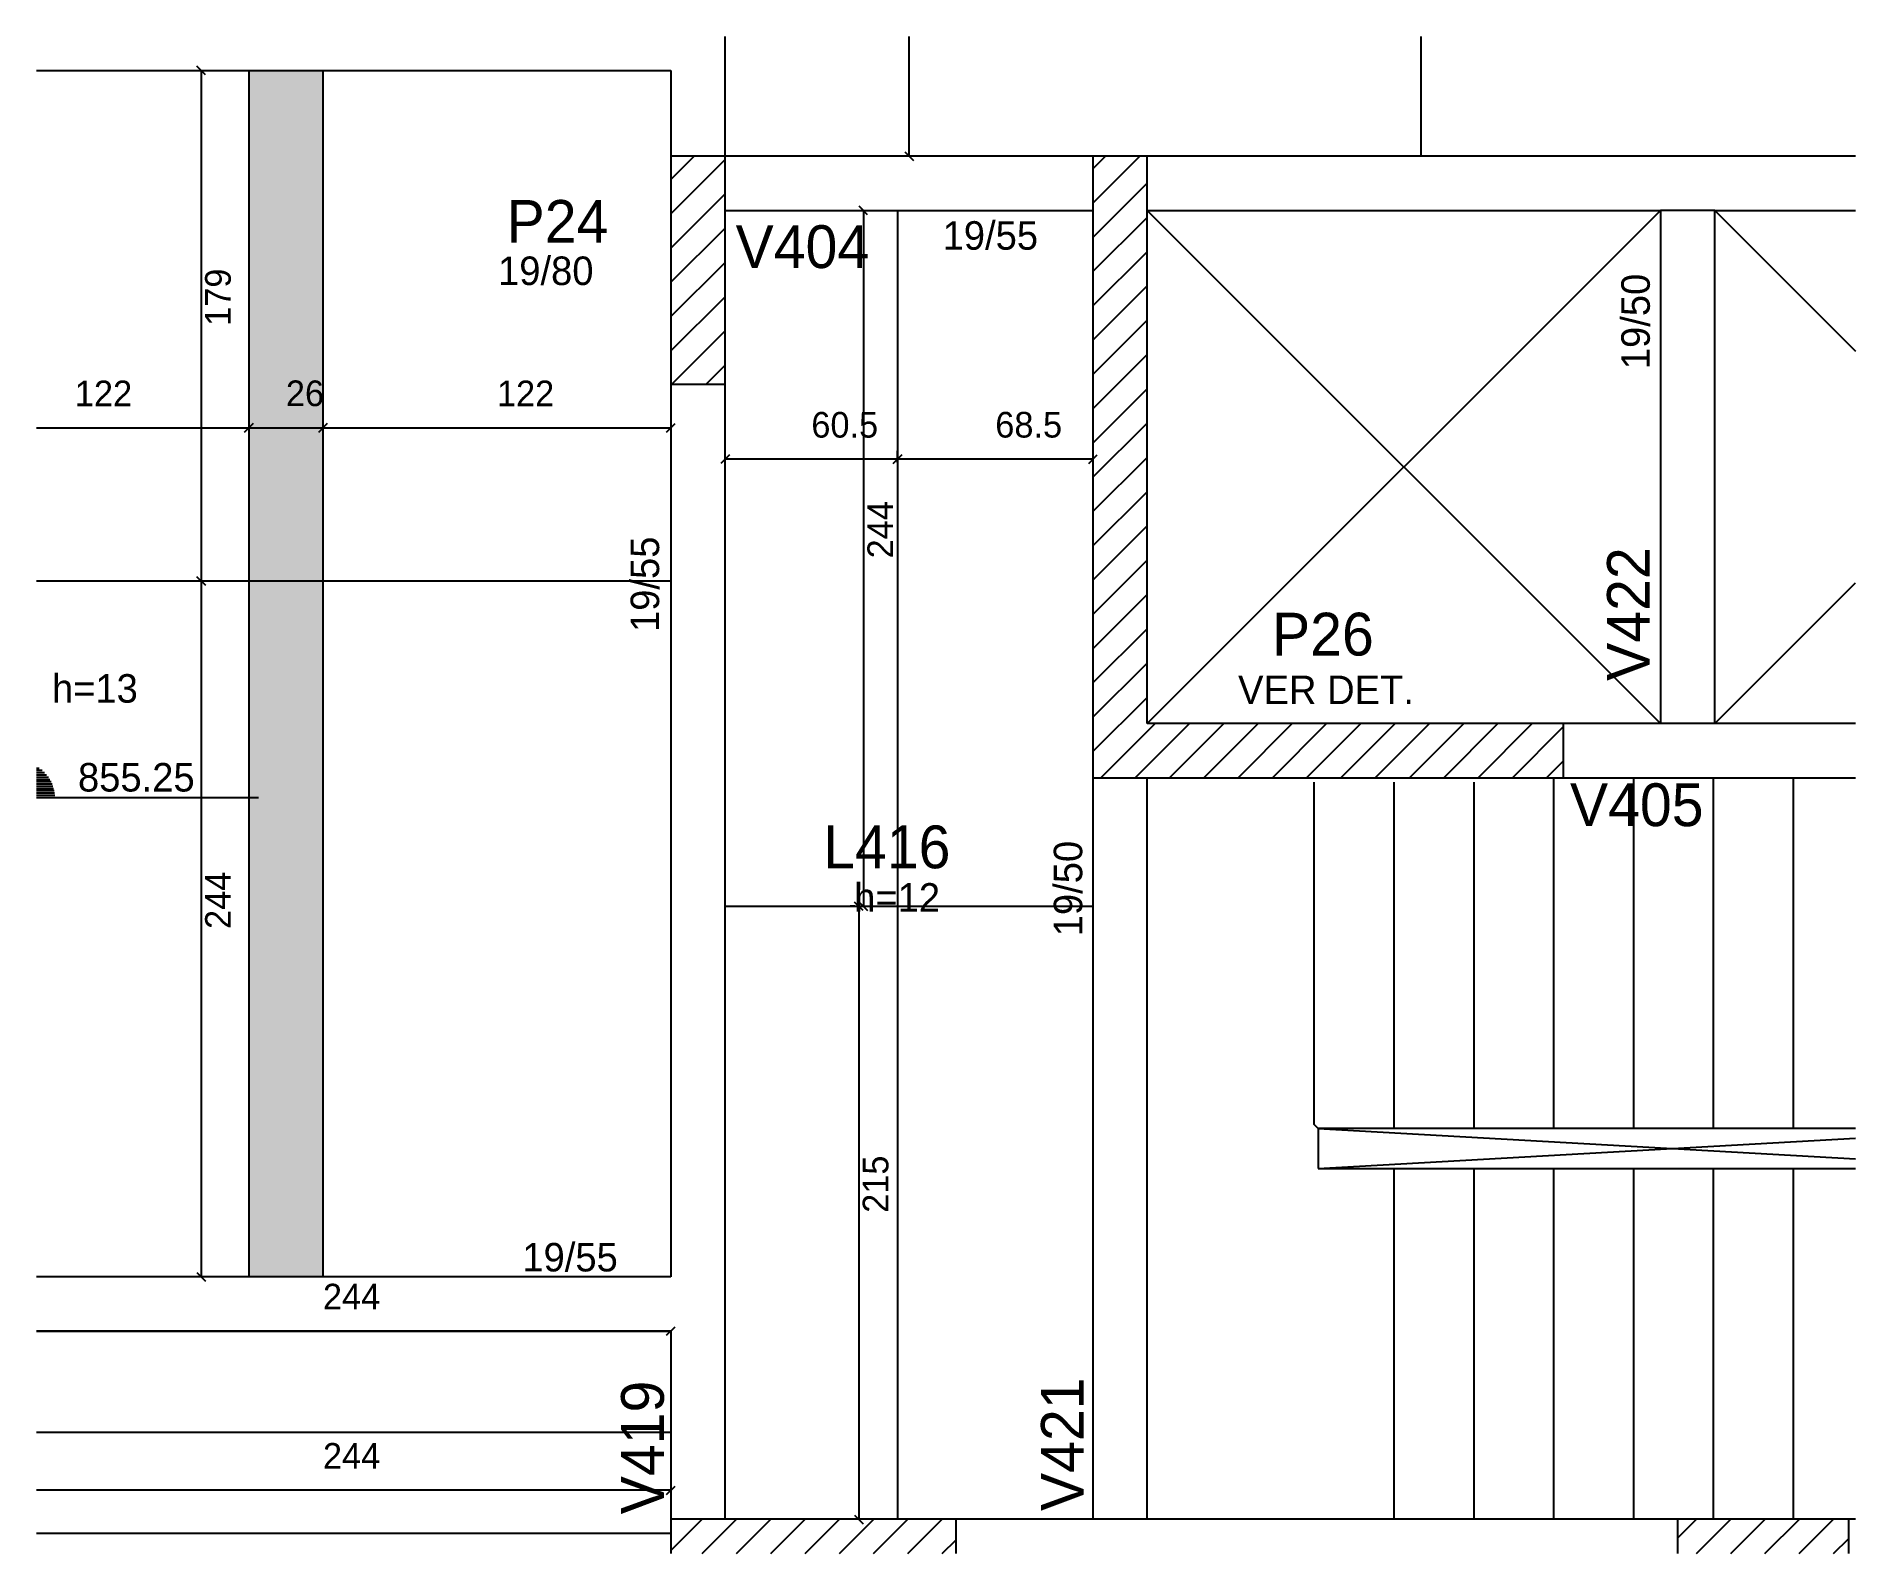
# Model space of a CAD drawing. Header units: metres. Extents: x 4811 to 5449, y 1493 to 2025.
import ezdxf

# ---------------------------------------------------------------- set-up
doc = ezdxf.new("R2010")
doc.units = ezdxf.units.M
for name, color, linetype in [('1', 7, 'Continuous'), ('3', 7, 'Continuous'), ('4', 7, 'Continuous'), ('7', 7, 'Continuous'), ('9', 7, 'Continuous'), ('Hachura', 7, 'Continuous'), ('Painéis', 7, 'Continuous')]:
    doc.layers.add(name, color=color, linetype=linetype)

msp = doc.modelspace()

# ---------------------------------------------------------------- hatches: boundary and pattern name
at = {"layer": '9'}
h = msp.add_hatch(color=7, dxfattribs=at)
h.dxf.hatch_style = 1
h.paths.add_polyline_path([(5033.47, 1813.12), (5033.47, 1813.12), (5033.47, 2013.12), (5033.47, 2013.12), (5033.47, 1813.12)])
at = {"layer": 'Hachura'}
h = msp.add_hatch(color=7, dxfattribs=at)
h.dxf.hatch_style = 1
h.paths.add_polyline_path([(4885.48, 1590.12), (4911.48, 1590.12), (4911.48, 2013.12), (4885.48, 2013.12), (4885.48, 1590.12)])

# ---------------------------------------------------------------- linework, layer by layer
at = {"layer": '1', "color": 1, "lineweight": 25}
for p, q in [((5200.47, 1784.12), (5380.47, 1964.12)), ((5200.47, 1964.12), (5380.47, 1784.12)), ((5200.47, 1784.12), (5380.47, 1964.12)), ((5200.47, 1964.12), (5380.47, 1784.12)), ((5399.47, 1964.12), (5448.88, 1914.71)), ((5399.47, 1964.12), (5448.88, 1914.71)), ((5399.47, 1784.12), (5448.88, 1833.53)), ((5399.47, 1784.12), (5448.88, 1833.53))]:
    msp.add_line(p, q, dxfattribs=at)
at = {"layer": '3', "color": 3, "lineweight": 25}
for p, q in [((5033.47, 1974.94), (5041.65, 1983.12)), ((5033.47, 1962.92), (5052.47, 1981.92)), ((5181.47, 1966.67), (5197.92, 1983.12)), ((5181.47, 1978.69), (5185.9, 1983.12)), ((5181.47, 1954.65), (5200.47, 1973.65)), ((5033.47, 1950.9), (5052.47, 1969.9)), ((5181.47, 1942.63), (5200.47, 1961.63)), ((5033.47, 1938.88), (5052.47, 1957.88)), ((5033.47, 1926.86), (5052.47, 1945.86)), ((5181.47, 1930.61), (5200.47, 1949.61)), ((5033.47, 1914.84), (5052.47, 1933.84)), ((5181.47, 1918.59), (5200.47, 1937.59)), ((5033.78, 1903.12), (5052.47, 1921.81)), ((5181.47, 1906.56), (5200.47, 1925.56)), ((5045.8, 1903.12), (5052.47, 1909.79)), ((5181.47, 1894.54), (5200.47, 1913.54)), ((5181.47, 1882.52), (5200.47, 1901.52)), ((5181.47, 1870.5), (5200.47, 1889.5)), ((5181.47, 1858.48), (5200.47, 1877.48)), ((5181.47, 1846.46), (5200.47, 1865.46)), ((5181.47, 1834.44), (5200.47, 1853.44)), ((5181.47, 1822.42), (5200.47, 1841.42)), ((5181.47, 1810.4), (5200.47, 1829.4)), ((5181.47, 1798.38), (5200.47, 1817.38)), ((5181.47, 1786.36), (5200.47, 1805.36)), ((5181.47, 1774.34), (5200.47, 1793.34)), ((5184.28, 1765.12), (5203.28, 1784.12)), ((5196.3, 1765.12), (5215.3, 1784.12)), ((5208.32, 1765.12), (5227.32, 1784.12)), ((5220.34, 1765.12), (5239.34, 1784.12)), ((5232.36, 1765.12), (5251.36, 1784.12)), ((5244.38, 1765.12), (5263.38, 1784.12)), ((5256.4, 1765.12), (5275.4, 1784.12)), ((5268.42, 1765.12), (5287.42, 1784.12)), ((5280.44, 1765.12), (5299.44, 1784.12)), ((5292.46, 1765.12), (5311.46, 1784.12)), ((5304.49, 1765.12), (5323.49, 1784.12)), ((5316.51, 1765.12), (5335.51, 1784.12)), ((5328.53, 1765.12), (5346.47, 1783.06)), ((4810.99, 1768.55), (4812, 1768.55)), ((4810.99, 1767.76), (4813.03, 1767.76)), ((5340.55, 1765.12), (5346.47, 1771.04)), ((4810.99, 1766.96), (4813.88, 1766.96)), ((4810.99, 1766.17), (4814.59, 1766.17)), ((4810.99, 1765.38), (4815.19, 1765.38)), ((4810.99, 1764.58), (4815.69, 1764.58)), ((4810.99, 1763.79), (4816.12, 1763.79)), ((4810.99, 1763), (4816.48, 1763)), ((4810.99, 1762.21), (4816.78, 1762.21)), ((4810.99, 1761.41), (4817.01, 1761.41)), ((4810.99, 1760.62), (4817.19, 1760.62)), ((4810.99, 1759.83), (4817.32, 1759.83)), ((4810.99, 1759.03), (4817.42, 1759.03)), ((4810.99, 1758.24), (4817.42, 1758.24)), ((4817.42, 1758.24), (4888.85, 1758.24)), ((5033.47, 1494.11), (5044.49, 1505.12)), ((5044.45, 1493.07), (5056.51, 1505.12)), ((5056.47, 1493.07), (5068.53, 1505.12)), ((5068.49, 1493.07), (5080.55, 1505.12)), ((5080.52, 1493.07), (5092.57, 1505.12)), ((5092.54, 1493.07), (5104.59, 1505.12)), ((5104.56, 1493.07), (5116.61, 1505.12)), ((5116.58, 1493.07), (5128.63, 1505.12)), ((5386.47, 1498.5), (5393.09, 1505.12)), ((5393.06, 1493.07), (5405.11, 1505.12)), ((5405.08, 1493.07), (5417.13, 1505.12)), ((5417.1, 1493.07), (5429.15, 1505.12)), ((5429.12, 1493.07), (5441.17, 1505.12)), ((5128.6, 1493.07), (5133.47, 1497.94)), ((5441.14, 1493.07), (5446.47, 1498.4))]:
    msp.add_line(p, q, dxfattribs=at)
for points in [[(5052.47, 1983.12), (5052.47, 2025.12)], [(4810.99, 2013.12), (5033.47, 2013.12)], [(5033.47, 2013.12), (5033.47, 1983.12)], [(5181.47, 1983.12), (5052.47, 1983.12)], [(5389.97, 1983.12), (5200.47, 1983.12)], [(5448.88, 1983.12), (5389.97, 1983.12)], [(5052.47, 1964.12), (5181.47, 1964.12)], [(5200.47, 1964.12), (5380.47, 1964.12)], [(5380.47, 1964.12), (5380.47, 1784.12)], [(5399.47, 1964.12), (5380.47, 1964.12)], [(5399.47, 1964.12), (5448.88, 1964.12)], [(5399.47, 1784.12), (5399.47, 1964.12)], [(5033.47, 1903.12), (5033.47, 1590.12)], [(5052.47, 1587.84), (5052.47, 1903.12)], [(5380.47, 1784.12), (5346.47, 1784.12)], [(5399.47, 1784.12), (5380.47, 1784.12)], [(5448.88, 1784.12), (5399.47, 1784.12)], [(5181.47, 1765.12), (5181.47, 1505.12)], [(5200.47, 1505.12), (5200.47, 1765.12)], [(5346.47, 1765.12), (5389.97, 1765.12)], [(5389.97, 1765.12), (5448.88, 1765.12)], [(5033.47, 1590.12), (4810.99, 1590.12)], [(5052.47, 1505.12), (5052.47, 1587.84)], [(4810.99, 1571.12), (5033.47, 1571.12)], [(5033.47, 1571.12), (5033.47, 1505.12)], [(5033.47, 1500.12), (4810.99, 1500.12)], [(5181.47, 1505.12), (5133.47, 1505.12)], [(5200.47, 1505.12), (5181.47, 1505.12)], [(5386.47, 1505.12), (5200.47, 1505.12)], [(5448.88, 1505.12), (5446.47, 1505.12)]]:
    msp.add_lwpolyline(points, dxfattribs=at)
at = {"layer": '7', "color": 7, "lineweight": 25}
for points in [[(5052.47, 1983.12), (5033.47, 1983.12)], [(5033.47, 1983.12), (5033.47, 1903.12)], [(5052.47, 1903.12), (5052.47, 1983.12)], [(5200.47, 1983.12), (5181.47, 1983.12)], [(5181.47, 1983.12), (5181.47, 1765.12)], [(5200.47, 1784.12), (5200.47, 1983.12)], [(5033.47, 1903.12), (5052.47, 1903.12)], [(5346.47, 1784.12), (5200.47, 1784.12)], [(5346.47, 1765.12), (5346.47, 1784.12)], [(5181.47, 1765.12), (5346.47, 1765.12)], [(5133.47, 1505.12), (5033.47, 1505.12)], [(5033.47, 1505.12), (5033.47, 1493.07)], [(5133.47, 1493.07), (5133.47, 1505.12)], [(5446.47, 1505.12), (5386.47, 1505.12)], [(5386.47, 1505.12), (5386.47, 1493.07)], [(5446.47, 1493.07), (5446.47, 1505.12)]]:
    msp.add_lwpolyline(points, dxfattribs=at)
at = {"layer": '9', "color": 9, "lineweight": 25}
for p, q in [((5258.97, 1763.62), (5258.97, 1643.62)), ((5286.97, 1763.62), (5286.97, 1642.12)), ((5314.97, 1763.62), (5314.97, 1642.12)), ((5342.97, 1765.12), (5342.97, 1642.12)), ((5370.97, 1765.12), (5370.97, 1642.12)), ((5398.97, 1765.12), (5398.97, 1642.12)), ((5426.97, 1765.12), (5426.97, 1642.12)), ((5260.47, 1642.12), (5258.97, 1643.62)), ((5260.47, 1642.12), (5448.88, 1631.53)), ((5260.47, 1628.12), (5448.88, 1638.71)), ((5286.97, 1628.12), (5286.97, 1505.12)), ((5314.97, 1628.12), (5314.97, 1505.12)), ((5342.97, 1628.12), (5342.97, 1505.12)), ((5370.97, 1628.12), (5370.97, 1505.12)), ((5398.97, 1628.12), (5398.97, 1505.12)), ((5426.97, 1628.12), (5426.97, 1505.12))]:
    msp.add_line(p, q, dxfattribs=at)
for points in [[(5448.88, 1642.12), (5260.47, 1642.12)], [(5260.47, 1642.12), (5260.47, 1628.12)], [(5260.47, 1628.12), (5448.88, 1628.12)]]:
    msp.add_lwpolyline(points, dxfattribs=at)
at = {"layer": 'Painéis', "color": 4, "lineweight": 25}
for p, q in [((5117.03, 1983.12), (5117.03, 2025.12)), ((4868.73, 2013.12), (4868.73, 1834.12)), ((5100.96, 1964.07), (5100.96, 1720.07)), ((4810.99, 1887.87), (4885.48, 1887.87)), ((4885.48, 1887.87), (4911.48, 1887.87)), ((4911.48, 1887.87), (5033.47, 1887.87)), ((5112.97, 1876.83), (5052.47, 1876.83)), ((5112.97, 1875.69), (5112.97, 1879.83)), ((5181.47, 1876.83), (5112.97, 1876.83)), ((5181.47, 1874.66), (5181.47, 1873.83)), ((4868.73, 1834.12), (4868.73, 1590.12)), ((5097.96, 1720.07), (5096.34, 1720.07)), ((5099.34, 1720.07), (5099.34, 1505.07)), ((5033.47, 1571.12), (4810.99, 1571.12)), ((5033.47, 1515.28), (4810.99, 1515.28))]:
    msp.add_line(p, q, dxfattribs=at)
at = {"layer": 'Painéis', "color": 200, "lineweight": 25}
for p, q in [((5296.47, 2025.12), (5296.47, 1983.12)), ((4885.48, 2013.12), (4885.48, 1590.12)), ((4911.48, 2013.12), (4911.48, 1590.12)), ((5112.97, 1964.07), (5112.97, 1505.07)), ((5033.38, 1834.12), (4810.99, 1834.12)), ((5052.47, 1720.07), (5181.47, 1720.07)), ((4810.99, 1535.62), (5033.47, 1535.62))]:
    msp.add_line(p, q, dxfattribs=at)
at = {"layer": 'Painéis', "color": 0, "lineweight": 25}
for p, q in [((4870.23, 2011.62), (4867.23, 2014.62)), ((5115.53, 1984.62), (5118.53, 1981.62)), ((5102.46, 1962.57), (5099.46, 1965.57)), ((4883.98, 1886.37), (4886.98, 1889.37)), ((4886.98, 1889.37), (4883.98, 1886.37)), ((4909.98, 1886.37), (4912.98, 1889.37)), ((4912.98, 1889.37), (4909.98, 1886.37)), ((5031.97, 1886.37), (5034.97, 1889.37)), ((5053.97, 1878.33), (5050.97, 1875.33)), ((5114.47, 1878.33), (5111.47, 1875.33)), ((5111.47, 1875.33), (5114.47, 1878.33)), ((5179.97, 1875.33), (5182.97, 1878.33)), ((4867.23, 1835.62), (4870.23, 1832.62)), ((4870.23, 1832.62), (4867.23, 1835.62)), ((5100.84, 1718.57), (5097.84, 1721.57)), ((5099.46, 1721.57), (5102.46, 1718.57)), ((4867.23, 1591.62), (4870.23, 1588.62)), ((5031.97, 1569.62), (5034.97, 1572.62)), ((5031.97, 1513.78), (5034.97, 1516.78)), ((5097.84, 1506.57), (5100.84, 1503.57))]:
    msp.add_line(p, q, dxfattribs=at)

# ---------------------------------------------------------------- texts
at = {"layer": '3', "color": 3, "lineweight": 25}
for s, p in [('19/55', (5128.75, 1950.31)), ('19/80', (4972.87, 1937.93)), ('h=13', (4816.44, 1791.47)), ('VER DET.', (5232.35, 1790.96)), ('855.25', (4825.58, 1760.31)), ('h=12', (5097.74, 1718.18)), ('19/55', (4981.39, 1592.02))]:
    msp.add_text(s, height=10, dxfattribs=at).set_placement(p)
for s, p in [('19/50', (5376.72, 1908.42)), ('19/55', (5029.35, 1816.25)), ('19/50', (5177.72, 1709.55))]:
    msp.add_text(s, height=10, rotation=90, dxfattribs=at).set_placement(p)
at = {"layer": '4', "color": 4, "lineweight": 25}
for s, p in [('P24', (4975.85, 1952.74)), ('V404', (5056.16, 1943.89)), ('P26', (5244.25, 1808.01)), ('V405', (5348.72, 1748.17)), ('L416', (5086.88, 1733.4))]:
    msp.add_text(s, height=15, dxfattribs=at).set_placement(p)
for s, p in [('V422', (5376.72, 1799.12)), ('V419', (5031.01, 1506.86)), ('V421', (5178.25, 1508.01))]:
    msp.add_text(s, height=15, rotation=90, dxfattribs=at).set_placement(p)
at = {"layer": 'Painéis', "color": 240, "lineweight": 25}
for s, p in [('179', (4879.14, 1923.62)), ('244', (5111.39, 1842.07)), ('244', (4879.16, 1712.12)), ('215', (5109.74, 1612.57))]:
    msp.add_text(s, height=9, rotation=90, dxfattribs=at).set_placement(p)
for s, p in [('122', (4824.48, 1895.42)), ('26', (4898.48, 1895.46)), ('122', (4972.48, 1895.42)), ('60.5', (5082.72, 1884.42)), ('68.5', (5147.22, 1884.44)), ('244', (4911.47, 1578.69)), ('244', (4911.47, 1522.84))]:
    msp.add_text(s, height=9, dxfattribs=at).set_placement(p)

doc.saveas('drawing.dxf')
